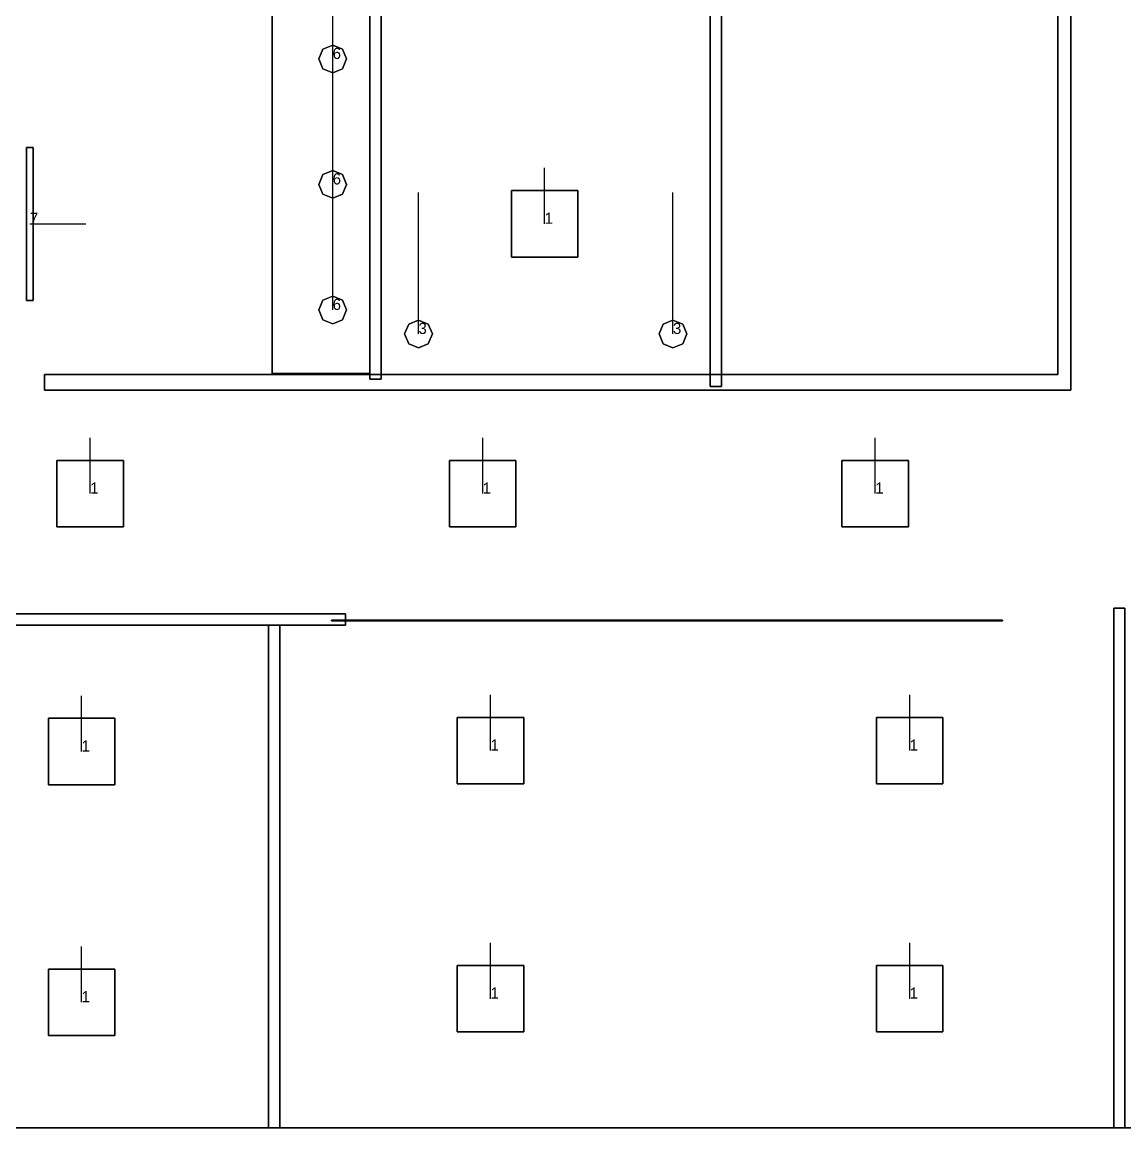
# Model space of a CAD drawing. Extents: x 0 to 48.1, y 0 to 23.7.
# Drawn here: x 14.19 to 24.05, y 0 to 9.89 of the extents above; entities that cross this region are included whole.
import ezdxf

# ---------------------------------------------------------------- set-up
doc = ezdxf.new("R2010")
doc.units = 0
doc.header["$MEASUREMENT"] = 0
for name, color, linetype in [('DLXFURN', 5, 'Continuous'), ('DLXLUM', 1, 'Continuous'), ('DLXLUMEX', 1, 'Continuous'), ('DLXSCENE', 7, 'Continuous')]:
    doc.layers.add(name, color=color, linetype=linetype)

# ---------------------------------------------------------------- blocks, each defined once
blk = doc.blocks.new('*U206')
at = {"color": 1}
blk.add_line((0, 0), (0, 0.5), dxfattribs=at)
for p, q in [((0.2975, 0.2975), (-0.2975, 0.2975)), ((-0.2975, 0.2975), (-0.2975, -0.2975)), ((-0.2975, 0.2975), (-0.2975, -0.2975)), ((-0.2975, -0.2975), (-0.2975, 0.2975)), ((-0.2975, 0.2975), (-0.2975, 0.2975)), ((0.2975, 0.2975), (-0.2975, 0.2975)), ((-0.2975, 0.2975), (-0.2975, 0.2975)), ((-0.2975, 0.2975), (0.2975, 0.2975)), ((-0.2975, -0.2975), (-0.2975, 0.2975)), ((-0.2975, 0.2975), (0.2975, 0.2975)), ((0.2975, -0.2975), (0.2975, 0.2975)), ((0.2975, 0.2975), (0.2975, 0.2975)), ((0.2975, -0.2975), (0.2975, 0.2975)), ((0.2975, 0.2975), (0.2975, 0.2975)), ((0.2975, 0.2975), (0.2975, -0.2975)), ((0.2975, 0.2975), (0.2975, -0.2975)), ((-0.2975, -0.2975), (0.2975, -0.2975)), ((-0.2975, -0.2975), (0.2975, -0.2975)), ((0.2975, -0.2975), (-0.2975, -0.2975)), ((-0.2975, -0.2975), (-0.2975, -0.2975)), ((-0.2975, -0.2975), (-0.2975, -0.2975)), ((0.2975, -0.2975), (-0.2975, -0.2975)), ((0.2975, -0.2975), (0.2975, -0.2975)), ((0.2975, -0.2975), (0.2975, -0.2975))]:
    blk.add_line(p, q)
at = {"layer": 'DLXLUMEX', "color": 7}
blk.add_text('1', height=0.1, dxfattribs=at).set_placement((0, 0))
blk = doc.blocks.new('*U207')
at = {"color": 1}
blk.add_line((0, 0), (0, 0.5), dxfattribs=at)
for p, q in [((0.2975, 0.2975), (-0.2975, 0.2975)), ((-0.2975, 0.2975), (-0.2975, -0.2975)), ((-0.2975, 0.2975), (-0.2975, -0.2975)), ((-0.2975, -0.2975), (-0.2975, 0.2975)), ((-0.2975, 0.2975), (-0.2975, 0.2975)), ((0.2975, 0.2975), (-0.2975, 0.2975)), ((-0.2975, 0.2975), (-0.2975, 0.2975)), ((-0.2975, 0.2975), (0.2975, 0.2975)), ((-0.2975, -0.2975), (-0.2975, 0.2975)), ((-0.2975, 0.2975), (0.2975, 0.2975)), ((0.2975, -0.2975), (0.2975, 0.2975)), ((0.2975, 0.2975), (0.2975, 0.2975)), ((0.2975, -0.2975), (0.2975, 0.2975)), ((0.2975, 0.2975), (0.2975, 0.2975)), ((0.2975, 0.2975), (0.2975, -0.2975)), ((0.2975, 0.2975), (0.2975, -0.2975)), ((-0.2975, -0.2975), (0.2975, -0.2975)), ((-0.2975, -0.2975), (0.2975, -0.2975)), ((0.2975, -0.2975), (-0.2975, -0.2975)), ((-0.2975, -0.2975), (-0.2975, -0.2975)), ((-0.2975, -0.2975), (-0.2975, -0.2975)), ((0.2975, -0.2975), (-0.2975, -0.2975)), ((0.2975, -0.2975), (0.2975, -0.2975)), ((0.2975, -0.2975), (0.2975, -0.2975))]:
    blk.add_line(p, q)
at = {"layer": 'DLXLUMEX', "color": 7}
blk.add_text('1', height=0.1, dxfattribs=at).set_placement((0, 0))
blk = doc.blocks.new('*U208')
at = {"color": 1}
blk.add_line((0, 0), (0, 0.5), dxfattribs=at)
for p, q in [((0.2975, 0.2975), (-0.2975, 0.2975)), ((-0.2975, 0.2975), (-0.2975, -0.2975)), ((-0.2975, 0.2975), (-0.2975, -0.2975)), ((-0.2975, -0.2975), (-0.2975, 0.2975)), ((-0.2975, 0.2975), (-0.2975, 0.2975)), ((0.2975, 0.2975), (-0.2975, 0.2975)), ((-0.2975, 0.2975), (-0.2975, 0.2975)), ((-0.2975, 0.2975), (0.2975, 0.2975)), ((-0.2975, -0.2975), (-0.2975, 0.2975)), ((-0.2975, 0.2975), (0.2975, 0.2975)), ((0.2975, -0.2975), (0.2975, 0.2975)), ((0.2975, 0.2975), (0.2975, 0.2975)), ((0.2975, -0.2975), (0.2975, 0.2975)), ((0.2975, 0.2975), (0.2975, 0.2975)), ((0.2975, 0.2975), (0.2975, -0.2975)), ((0.2975, 0.2975), (0.2975, -0.2975)), ((-0.2975, -0.2975), (0.2975, -0.2975)), ((-0.2975, -0.2975), (0.2975, -0.2975)), ((0.2975, -0.2975), (-0.2975, -0.2975)), ((-0.2975, -0.2975), (-0.2975, -0.2975)), ((-0.2975, -0.2975), (-0.2975, -0.2975)), ((0.2975, -0.2975), (-0.2975, -0.2975)), ((0.2975, -0.2975), (0.2975, -0.2975)), ((0.2975, -0.2975), (0.2975, -0.2975))]:
    blk.add_line(p, q)
at = {"layer": 'DLXLUMEX', "color": 7}
blk.add_text('1', height=0.1, dxfattribs=at).set_placement((0, 0))
blk = doc.blocks.new('*U209')
at = {"color": 1}
blk.add_line((0, 0), (0, 0.5), dxfattribs=at)
for p, q in [((0.2975, 0.2975), (-0.2975, 0.2975)), ((-0.2975, 0.2975), (-0.2975, -0.2975)), ((-0.2975, 0.2975), (-0.2975, -0.2975)), ((-0.2975, -0.2975), (-0.2975, 0.2975)), ((-0.2975, 0.2975), (-0.2975, 0.2975)), ((0.2975, 0.2975), (-0.2975, 0.2975)), ((-0.2975, 0.2975), (-0.2975, 0.2975)), ((-0.2975, 0.2975), (0.2975, 0.2975)), ((-0.2975, -0.2975), (-0.2975, 0.2975)), ((-0.2975, 0.2975), (0.2975, 0.2975)), ((0.2975, -0.2975), (0.2975, 0.2975)), ((0.2975, 0.2975), (0.2975, 0.2975)), ((0.2975, -0.2975), (0.2975, 0.2975)), ((0.2975, 0.2975), (0.2975, 0.2975)), ((0.2975, 0.2975), (0.2975, -0.2975)), ((0.2975, 0.2975), (0.2975, -0.2975)), ((-0.2975, -0.2975), (0.2975, -0.2975)), ((-0.2975, -0.2975), (0.2975, -0.2975)), ((0.2975, -0.2975), (-0.2975, -0.2975)), ((-0.2975, -0.2975), (-0.2975, -0.2975)), ((-0.2975, -0.2975), (-0.2975, -0.2975)), ((0.2975, -0.2975), (-0.2975, -0.2975)), ((0.2975, -0.2975), (0.2975, -0.2975)), ((0.2975, -0.2975), (0.2975, -0.2975))]:
    blk.add_line(p, q)
at = {"layer": 'DLXLUMEX', "color": 7}
blk.add_text('1', height=0.1, dxfattribs=at).set_placement((0, 0))
blk = doc.blocks.new('*U213')
at = {"color": 1}
blk.add_line((0, 0), (0, 0.5), dxfattribs=at)
for p, q in [((0.2975, 0.2975), (-0.2975, 0.2975)), ((-0.2975, 0.2975), (-0.2975, -0.2975)), ((-0.2975, 0.2975), (-0.2975, -0.2975)), ((-0.2975, -0.2975), (-0.2975, 0.2975)), ((-0.2975, 0.2975), (-0.2975, 0.2975)), ((0.2975, 0.2975), (-0.2975, 0.2975)), ((-0.2975, 0.2975), (-0.2975, 0.2975)), ((-0.2975, 0.2975), (0.2975, 0.2975)), ((-0.2975, -0.2975), (-0.2975, 0.2975)), ((-0.2975, 0.2975), (0.2975, 0.2975)), ((0.2975, -0.2975), (0.2975, 0.2975)), ((0.2975, 0.2975), (0.2975, 0.2975)), ((0.2975, -0.2975), (0.2975, 0.2975)), ((0.2975, 0.2975), (0.2975, 0.2975)), ((0.2975, 0.2975), (0.2975, -0.2975)), ((0.2975, 0.2975), (0.2975, -0.2975)), ((-0.2975, -0.2975), (0.2975, -0.2975)), ((-0.2975, -0.2975), (0.2975, -0.2975)), ((0.2975, -0.2975), (-0.2975, -0.2975)), ((-0.2975, -0.2975), (-0.2975, -0.2975)), ((-0.2975, -0.2975), (-0.2975, -0.2975)), ((0.2975, -0.2975), (-0.2975, -0.2975)), ((0.2975, -0.2975), (0.2975, -0.2975)), ((0.2975, -0.2975), (0.2975, -0.2975))]:
    blk.add_line(p, q)
at = {"layer": 'DLXLUMEX', "color": 7}
blk.add_text('1', height=0.1, dxfattribs=at).set_placement((0, 0))
blk = doc.blocks.new('*U214')
at = {"color": 1}
blk.add_line((0, 0), (0, 0.5), dxfattribs=at)
for p, q in [((0.2975, 0.2975), (-0.2975, 0.2975)), ((-0.2975, 0.2975), (-0.2975, -0.2975)), ((-0.2975, 0.2975), (-0.2975, -0.2975)), ((-0.2975, -0.2975), (-0.2975, 0.2975)), ((-0.2975, 0.2975), (-0.2975, 0.2975)), ((0.2975, 0.2975), (-0.2975, 0.2975)), ((-0.2975, 0.2975), (-0.2975, 0.2975)), ((-0.2975, 0.2975), (0.2975, 0.2975)), ((-0.2975, -0.2975), (-0.2975, 0.2975)), ((-0.2975, 0.2975), (0.2975, 0.2975)), ((0.2975, -0.2975), (0.2975, 0.2975)), ((0.2975, 0.2975), (0.2975, 0.2975)), ((0.2975, -0.2975), (0.2975, 0.2975)), ((0.2975, 0.2975), (0.2975, 0.2975)), ((0.2975, 0.2975), (0.2975, -0.2975)), ((0.2975, 0.2975), (0.2975, -0.2975)), ((-0.2975, -0.2975), (0.2975, -0.2975)), ((-0.2975, -0.2975), (0.2975, -0.2975)), ((0.2975, -0.2975), (-0.2975, -0.2975)), ((-0.2975, -0.2975), (-0.2975, -0.2975)), ((-0.2975, -0.2975), (-0.2975, -0.2975)), ((0.2975, -0.2975), (-0.2975, -0.2975)), ((0.2975, -0.2975), (0.2975, -0.2975)), ((0.2975, -0.2975), (0.2975, -0.2975))]:
    blk.add_line(p, q)
at = {"layer": 'DLXLUMEX', "color": 7}
blk.add_text('1', height=0.1, dxfattribs=at).set_placement((0, 0))
blk = doc.blocks.new('*U30')
at = {"color": 1}
blk.add_line((0, 0), (0, 0.5), dxfattribs=at)
for p, q in [((0.2975, 0.2975), (-0.2975, 0.2975)), ((-0.2975, 0.2975), (-0.2975, -0.2975)), ((-0.2975, 0.2975), (-0.2975, -0.2975)), ((-0.2975, -0.2975), (-0.2975, 0.2975)), ((-0.2975, 0.2975), (-0.2975, 0.2975)), ((0.2975, 0.2975), (-0.2975, 0.2975)), ((-0.2975, 0.2975), (-0.2975, 0.2975)), ((-0.2975, 0.2975), (0.2975, 0.2975)), ((-0.2975, -0.2975), (-0.2975, 0.2975)), ((-0.2975, 0.2975), (0.2975, 0.2975)), ((0.2975, -0.2975), (0.2975, 0.2975)), ((0.2975, 0.2975), (0.2975, 0.2975)), ((0.2975, -0.2975), (0.2975, 0.2975)), ((0.2975, 0.2975), (0.2975, 0.2975)), ((0.2975, 0.2975), (0.2975, -0.2975)), ((0.2975, 0.2975), (0.2975, -0.2975)), ((-0.2975, -0.2975), (0.2975, -0.2975)), ((-0.2975, -0.2975), (0.2975, -0.2975)), ((0.2975, -0.2975), (-0.2975, -0.2975)), ((-0.2975, -0.2975), (-0.2975, -0.2975)), ((-0.2975, -0.2975), (-0.2975, -0.2975)), ((0.2975, -0.2975), (-0.2975, -0.2975)), ((0.2975, -0.2975), (0.2975, -0.2975)), ((0.2975, -0.2975), (0.2975, -0.2975))]:
    blk.add_line(p, q)
at = {"layer": 'DLXLUMEX', "color": 7}
blk.add_text('1', height=0.1, dxfattribs=at).set_placement((0, 0))
blk = doc.blocks.new('*U32')
at = {"color": 1}
blk.add_line((0, 0), (0, 1.265), dxfattribs=at)
for p, q in [((-0.0877, 0.0877), (0, 0.124)), ((0, 0.124), (-0.0877, 0.0877)), ((0, 0.124), (-0.0877, 0.0877)), ((-0.0877, 0.0877), (0, 0.124)), ((0, 0.124), (0.0877, 0.0877)), ((0.0877, 0.0877), (0, 0.124)), ((0.0877, 0.0877), (0, 0.124)), ((0, 0.124), (0, 0.124)), ((0, 0.124), (0.0877, 0.0877)), ((0, 0.124), (0, 0.124)), ((-0.124, 0), (-0.0877, 0.0877)), ((-0.0877, 0.0877), (-0.124, 0)), ((-0.0877, 0.0877), (-0.124, 0)), ((-0.124, 0), (-0.0877, 0.0877)), ((-0.0877, -0.0877), (-0.124, 0)), ((-0.124, 0), (-0.0877, -0.0877)), ((-0.124, 0), (-0.124, 0)), ((-0.124, 0), (-0.0877, -0.0877)), ((-0.0877, -0.0877), (-0.124, 0)), ((-0.124, 0), (-0.124, 0)), ((-0.0877, 0.0877), (-0.0877, 0.0877)), ((-0.0877, 0.0877), (-0.0877, 0.0877)), ((0.0877, 0.0877), (0.124, 0)), ((0.124, 0), (0.0877, 0.0877)), ((0.0877, 0.0877), (0.0877, 0.0877)), ((0.124, 0), (0.0877, 0.0877)), ((0.0877, 0.0877), (0.0877, 0.0877)), ((0.0877, 0.0877), (0.124, 0)), ((0.124, 0), (0.0877, -0.0877)), ((0.0877, -0.0877), (0.124, 0)), ((0.0877, -0.0877), (0.124, 0)), ((0.124, 0), (0.0877, -0.0877)), ((0.124, 0), (0.124, 0)), ((0.124, 0), (0.124, 0)), ((0, -0.124), (-0.0877, -0.0877)), ((-0.0877, -0.0877), (0, -0.124)), ((-0.0877, -0.0877), (-0.0877, -0.0877)), ((-0.0877, -0.0877), (0, -0.124)), ((0, -0.124), (-0.0877, -0.0877)), ((-0.0877, -0.0877), (-0.0877, -0.0877)), ((0.0877, -0.0877), (0, -0.124)), ((0, -0.124), (0.0877, -0.0877)), ((0, -0.124), (0.0877, -0.0877)), ((0.0877, -0.0877), (0, -0.124)), ((0.0877, -0.0877), (0.0877, -0.0877)), ((0.0877, -0.0877), (0.0877, -0.0877)), ((0, -0.124), (0, -0.124)), ((0, -0.124), (0, -0.124))]:
    blk.add_line(p, q)
at = {"layer": 'DLXLUMEX', "color": 7}
blk.add_text('3', height=0.1, dxfattribs=at).set_placement((0, 0))
blk = doc.blocks.new('*U35')
at = {"color": 1}
blk.add_line((0, 0), (0, 1.265), dxfattribs=at)
for p, q in [((-0.0877, 0.0877), (0, 0.124)), ((0, 0.124), (-0.0877, 0.0877)), ((0, 0.124), (-0.0877, 0.0877)), ((-0.0877, 0.0877), (0, 0.124)), ((0, 0.124), (0.0877, 0.0877)), ((0.0877, 0.0877), (0, 0.124)), ((0.0877, 0.0877), (0, 0.124)), ((0, 0.124), (0, 0.124)), ((0, 0.124), (0.0877, 0.0877)), ((0, 0.124), (0, 0.124)), ((-0.124, 0), (-0.0877, 0.0877)), ((-0.0877, 0.0877), (-0.124, 0)), ((-0.0877, 0.0877), (-0.124, 0)), ((-0.124, 0), (-0.0877, 0.0877)), ((-0.0877, -0.0877), (-0.124, 0)), ((-0.124, 0), (-0.0877, -0.0877)), ((-0.124, 0), (-0.124, 0)), ((-0.124, 0), (-0.0877, -0.0877)), ((-0.0877, -0.0877), (-0.124, 0)), ((-0.124, 0), (-0.124, 0)), ((-0.0877, 0.0877), (-0.0877, 0.0877)), ((-0.0877, 0.0877), (-0.0877, 0.0877)), ((0.0877, 0.0877), (0.124, 0)), ((0.124, 0), (0.0877, 0.0877)), ((0.0877, 0.0877), (0.0877, 0.0877)), ((0.124, 0), (0.0877, 0.0877)), ((0.0877, 0.0877), (0.0877, 0.0877)), ((0.0877, 0.0877), (0.124, 0)), ((0.124, 0), (0.0877, -0.0877)), ((0.0877, -0.0877), (0.124, 0)), ((0.0877, -0.0877), (0.124, 0)), ((0.124, 0), (0.0877, -0.0877)), ((0.124, 0), (0.124, 0)), ((0.124, 0), (0.124, 0)), ((0, -0.124), (-0.0877, -0.0877)), ((-0.0877, -0.0877), (0, -0.124)), ((-0.0877, -0.0877), (-0.0877, -0.0877)), ((-0.0877, -0.0877), (0, -0.124)), ((0, -0.124), (-0.0877, -0.0877)), ((-0.0877, -0.0877), (-0.0877, -0.0877)), ((0.0877, -0.0877), (0, -0.124)), ((0, -0.124), (0.0877, -0.0877)), ((0, -0.124), (0.0877, -0.0877)), ((0.0877, -0.0877), (0, -0.124)), ((0.0877, -0.0877), (0.0877, -0.0877)), ((0.0877, -0.0877), (0.0877, -0.0877)), ((0, -0.124), (0, -0.124)), ((0, -0.124), (0, -0.124))]:
    blk.add_line(p, q)
at = {"layer": 'DLXLUMEX', "color": 7}
blk.add_text('3', height=0.1, dxfattribs=at).set_placement((0, 0))
blk = doc.blocks.new('*U39')
for p, q in [((0.03, 0.6855), (-0.03, 0.6855)), ((-0.03, 0.6855), (-0.03, -0.6855)), ((-0.03, 0.6855), (-0.03, -0.6855)), ((-0.03, -0.6855), (-0.03, 0.6855)), ((-0.03, 0.6855), (-0.03, 0.6855)), ((0.03, 0.6855), (-0.03, 0.6855)), ((-0.03, 0.6855), (-0.03, 0.6855)), ((-0.03, 0.6855), (0.03, 0.6855)), ((-0.03, -0.6855), (-0.03, 0.6855)), ((-0.03, 0.6855), (0.03, 0.6855)), ((0.03, -0.6855), (0.03, 0.6855)), ((0.03, 0.6855), (0.03, 0.6855)), ((0.03, -0.6855), (0.03, 0.6855)), ((0.03, 0.6855), (0.03, 0.6855)), ((0.03, 0.6855), (0.03, -0.6855)), ((0.03, 0.6855), (0.03, -0.6855)), ((-0.03, -0.6855), (0.03, -0.6855)), ((-0.03, -0.6855), (-0.03, -0.6855)), ((-0.03, -0.6855), (0.03, -0.6855)), ((0.03, -0.6855), (-0.03, -0.6855)), ((-0.03, -0.6855), (-0.03, -0.6855)), ((0.03, -0.6855), (-0.03, -0.6855)), ((0.03, -0.6855), (0.03, -0.6855)), ((0.03, -0.6855), (0.03, -0.6855))]:
    blk.add_line(p, q)
at = {"color": 1}
blk.add_line((0, 0), (0.5, 0), dxfattribs=at)
at = {"layer": 'DLXLUMEX', "color": 7}
blk.add_text('7', height=0.1, dxfattribs=at).set_placement((0, 0))
blk = doc.blocks.new('*U42')
at = {"color": 1}
blk.add_line((0, 0), (0, 1.265), dxfattribs=at)
for p, q in [((-0.0877, 0.0877), (0, 0.124)), ((0, 0.124), (-0.0877, 0.0877)), ((0, 0.124), (-0.0877, 0.0877)), ((-0.0877, 0.0877), (0, 0.124)), ((0, 0.124), (0.0877, 0.0877)), ((0.0877, 0.0877), (0, 0.124)), ((0.0877, 0.0877), (0, 0.124)), ((0, 0.124), (0, 0.124)), ((0, 0.124), (0.0877, 0.0877)), ((0, 0.124), (0, 0.124)), ((-0.124, 0), (-0.0877, 0.0877)), ((-0.0877, 0.0877), (-0.124, 0)), ((-0.0877, 0.0877), (-0.124, 0)), ((-0.124, 0), (-0.0877, 0.0877)), ((-0.0877, -0.0877), (-0.124, 0)), ((-0.124, 0), (-0.0877, -0.0877)), ((-0.124, 0), (-0.124, 0)), ((-0.124, 0), (-0.0877, -0.0877)), ((-0.0877, -0.0877), (-0.124, 0)), ((-0.124, 0), (-0.124, 0)), ((-0.0877, 0.0877), (-0.0877, 0.0877)), ((-0.0877, 0.0877), (-0.0877, 0.0877)), ((0.0877, 0.0877), (0.124, 0)), ((0.124, 0), (0.0877, 0.0877)), ((0.0877, 0.0877), (0.0877, 0.0877)), ((0.124, 0), (0.0877, 0.0877)), ((0.0877, 0.0877), (0.0877, 0.0877)), ((0.0877, 0.0877), (0.124, 0)), ((0.124, 0), (0.0877, -0.0877)), ((0.0877, -0.0877), (0.124, 0)), ((0.0877, -0.0877), (0.124, 0)), ((0.124, 0), (0.0877, -0.0877)), ((0.124, 0), (0.124, 0)), ((0.124, 0), (0.124, 0)), ((0, -0.124), (-0.0877, -0.0877)), ((-0.0877, -0.0877), (0, -0.124)), ((-0.0877, -0.0877), (-0.0877, -0.0877)), ((-0.0877, -0.0877), (0, -0.124)), ((0, -0.124), (-0.0877, -0.0877)), ((-0.0877, -0.0877), (-0.0877, -0.0877)), ((0.0877, -0.0877), (0, -0.124)), ((0, -0.124), (0.0877, -0.0877)), ((0, -0.124), (0.0877, -0.0877)), ((0.0877, -0.0877), (0, -0.124)), ((0.0877, -0.0877), (0.0877, -0.0877)), ((0.0877, -0.0877), (0.0877, -0.0877)), ((0, -0.124), (0, -0.124)), ((0, -0.124), (0, -0.124))]:
    blk.add_line(p, q)
at = {"layer": 'DLXLUMEX', "color": 7}
blk.add_text('6', height=0.1, dxfattribs=at).set_placement((0, 0))
blk = doc.blocks.new('*U43')
at = {"color": 1}
blk.add_line((0, 0), (0, 1.265), dxfattribs=at)
for p, q in [((-0.0877, 0.0877), (0, 0.124)), ((0, 0.124), (-0.0877, 0.0877)), ((0, 0.124), (-0.0877, 0.0877)), ((-0.0877, 0.0877), (0, 0.124)), ((0, 0.124), (0.0877, 0.0877)), ((0.0877, 0.0877), (0, 0.124)), ((0.0877, 0.0877), (0, 0.124)), ((0, 0.124), (0, 0.124)), ((0, 0.124), (0.0877, 0.0877)), ((0, 0.124), (0, 0.124)), ((-0.124, 0), (-0.0877, 0.0877)), ((-0.0877, 0.0877), (-0.124, 0)), ((-0.0877, 0.0877), (-0.124, 0)), ((-0.124, 0), (-0.0877, 0.0877)), ((-0.0877, -0.0877), (-0.124, 0)), ((-0.124, 0), (-0.0877, -0.0877)), ((-0.124, 0), (-0.124, 0)), ((-0.124, 0), (-0.0877, -0.0877)), ((-0.0877, -0.0877), (-0.124, 0)), ((-0.124, 0), (-0.124, 0)), ((-0.0877, 0.0877), (-0.0877, 0.0877)), ((-0.0877, 0.0877), (-0.0877, 0.0877)), ((0.0877, 0.0877), (0.124, 0)), ((0.124, 0), (0.0877, 0.0877)), ((0.0877, 0.0877), (0.0877, 0.0877)), ((0.124, 0), (0.0877, 0.0877)), ((0.0877, 0.0877), (0.0877, 0.0877)), ((0.0877, 0.0877), (0.124, 0)), ((0.124, 0), (0.0877, -0.0877)), ((0.0877, -0.0877), (0.124, 0)), ((0.0877, -0.0877), (0.124, 0)), ((0.124, 0), (0.0877, -0.0877)), ((0.124, 0), (0.124, 0)), ((0.124, 0), (0.124, 0)), ((0, -0.124), (-0.0877, -0.0877)), ((-0.0877, -0.0877), (0, -0.124)), ((-0.0877, -0.0877), (-0.0877, -0.0877)), ((-0.0877, -0.0877), (0, -0.124)), ((0, -0.124), (-0.0877, -0.0877)), ((-0.0877, -0.0877), (-0.0877, -0.0877)), ((0.0877, -0.0877), (0, -0.124)), ((0, -0.124), (0.0877, -0.0877)), ((0, -0.124), (0.0877, -0.0877)), ((0.0877, -0.0877), (0, -0.124)), ((0.0877, -0.0877), (0.0877, -0.0877)), ((0.0877, -0.0877), (0.0877, -0.0877)), ((0, -0.124), (0, -0.124)), ((0, -0.124), (0, -0.124))]:
    blk.add_line(p, q)
at = {"layer": 'DLXLUMEX', "color": 7}
blk.add_text('6', height=0.1, dxfattribs=at).set_placement((0, 0))
blk = doc.blocks.new('*U44')
at = {"color": 1}
blk.add_line((0, 0), (0, 1.265), dxfattribs=at)
for p, q in [((-0.0877, 0.0877), (0, 0.124)), ((0, 0.124), (-0.0877, 0.0877)), ((0, 0.124), (-0.0877, 0.0877)), ((-0.0877, 0.0877), (0, 0.124)), ((0, 0.124), (0.0877, 0.0877)), ((0.0877, 0.0877), (0, 0.124)), ((0.0877, 0.0877), (0, 0.124)), ((0, 0.124), (0, 0.124)), ((0, 0.124), (0.0877, 0.0877)), ((0, 0.124), (0, 0.124)), ((-0.124, 0), (-0.0877, 0.0877)), ((-0.0877, 0.0877), (-0.124, 0)), ((-0.0877, 0.0877), (-0.124, 0)), ((-0.124, 0), (-0.0877, 0.0877)), ((-0.0877, -0.0877), (-0.124, 0)), ((-0.124, 0), (-0.0877, -0.0877)), ((-0.124, 0), (-0.124, 0)), ((-0.124, 0), (-0.0877, -0.0877)), ((-0.0877, -0.0877), (-0.124, 0)), ((-0.124, 0), (-0.124, 0)), ((-0.0877, 0.0877), (-0.0877, 0.0877)), ((-0.0877, 0.0877), (-0.0877, 0.0877)), ((0.0877, 0.0877), (0.124, 0)), ((0.124, 0), (0.0877, 0.0877)), ((0.0877, 0.0877), (0.0877, 0.0877)), ((0.124, 0), (0.0877, 0.0877)), ((0.0877, 0.0877), (0.0877, 0.0877)), ((0.0877, 0.0877), (0.124, 0)), ((0.124, 0), (0.0877, -0.0877)), ((0.0877, -0.0877), (0.124, 0)), ((0.0877, -0.0877), (0.124, 0)), ((0.124, 0), (0.0877, -0.0877)), ((0.124, 0), (0.124, 0)), ((0.124, 0), (0.124, 0)), ((0, -0.124), (-0.0877, -0.0877)), ((-0.0877, -0.0877), (0, -0.124)), ((-0.0877, -0.0877), (-0.0877, -0.0877)), ((-0.0877, -0.0877), (0, -0.124)), ((0, -0.124), (-0.0877, -0.0877)), ((-0.0877, -0.0877), (-0.0877, -0.0877)), ((0.0877, -0.0877), (0, -0.124)), ((0, -0.124), (0.0877, -0.0877)), ((0, -0.124), (0.0877, -0.0877)), ((0.0877, -0.0877), (0, -0.124)), ((0.0877, -0.0877), (0.0877, -0.0877)), ((0.0877, -0.0877), (0.0877, -0.0877)), ((0, -0.124), (0, -0.124)), ((0, -0.124), (0, -0.124))]:
    blk.add_line(p, q)
at = {"layer": 'DLXLUMEX', "color": 7}
blk.add_text('6', height=0.1, dxfattribs=at).set_placement((0, 0))
blk = doc.blocks.new('*U62')
at = {"color": 1}
blk.add_line((0, 0), (0, 0.5), dxfattribs=at)
for p, q in [((0.2975, 0.2975), (-0.2975, 0.2975)), ((-0.2975, 0.2975), (-0.2975, -0.2975)), ((-0.2975, 0.2975), (-0.2975, -0.2975)), ((-0.2975, -0.2975), (-0.2975, 0.2975)), ((-0.2975, 0.2975), (-0.2975, 0.2975)), ((0.2975, 0.2975), (-0.2975, 0.2975)), ((-0.2975, 0.2975), (-0.2975, 0.2975)), ((-0.2975, 0.2975), (0.2975, 0.2975)), ((-0.2975, -0.2975), (-0.2975, 0.2975)), ((-0.2975, 0.2975), (0.2975, 0.2975)), ((0.2975, -0.2975), (0.2975, 0.2975)), ((0.2975, 0.2975), (0.2975, 0.2975)), ((0.2975, -0.2975), (0.2975, 0.2975)), ((0.2975, 0.2975), (0.2975, 0.2975)), ((0.2975, 0.2975), (0.2975, -0.2975)), ((0.2975, 0.2975), (0.2975, -0.2975)), ((-0.2975, -0.2975), (0.2975, -0.2975)), ((-0.2975, -0.2975), (0.2975, -0.2975)), ((0.2975, -0.2975), (-0.2975, -0.2975)), ((-0.2975, -0.2975), (-0.2975, -0.2975)), ((-0.2975, -0.2975), (-0.2975, -0.2975)), ((0.2975, -0.2975), (-0.2975, -0.2975)), ((0.2975, -0.2975), (0.2975, -0.2975)), ((0.2975, -0.2975), (0.2975, -0.2975))]:
    blk.add_line(p, q)
at = {"layer": 'DLXLUMEX', "color": 7}
blk.add_text('1', height=0.1, dxfattribs=at).set_placement((0, 0))
blk = doc.blocks.new('*U63')
at = {"color": 1}
blk.add_line((0, 0), (0, 0.5), dxfattribs=at)
for p, q in [((0.2975, 0.2975), (-0.2975, 0.2975)), ((-0.2975, 0.2975), (-0.2975, -0.2975)), ((-0.2975, 0.2975), (-0.2975, -0.2975)), ((-0.2975, -0.2975), (-0.2975, 0.2975)), ((-0.2975, 0.2975), (-0.2975, 0.2975)), ((0.2975, 0.2975), (-0.2975, 0.2975)), ((-0.2975, 0.2975), (-0.2975, 0.2975)), ((-0.2975, 0.2975), (0.2975, 0.2975)), ((-0.2975, -0.2975), (-0.2975, 0.2975)), ((-0.2975, 0.2975), (0.2975, 0.2975)), ((0.2975, -0.2975), (0.2975, 0.2975)), ((0.2975, 0.2975), (0.2975, 0.2975)), ((0.2975, -0.2975), (0.2975, 0.2975)), ((0.2975, 0.2975), (0.2975, 0.2975)), ((0.2975, 0.2975), (0.2975, -0.2975)), ((0.2975, 0.2975), (0.2975, -0.2975)), ((-0.2975, -0.2975), (0.2975, -0.2975)), ((-0.2975, -0.2975), (0.2975, -0.2975)), ((0.2975, -0.2975), (-0.2975, -0.2975)), ((-0.2975, -0.2975), (-0.2975, -0.2975)), ((-0.2975, -0.2975), (-0.2975, -0.2975)), ((0.2975, -0.2975), (-0.2975, -0.2975)), ((0.2975, -0.2975), (0.2975, -0.2975)), ((0.2975, -0.2975), (0.2975, -0.2975))]:
    blk.add_line(p, q)
at = {"layer": 'DLXLUMEX', "color": 7}
blk.add_text('1', height=0.1, dxfattribs=at).set_placement((0, 0))
blk = doc.blocks.new('*U64')
at = {"color": 1}
blk.add_line((0, 0), (0, 0.5), dxfattribs=at)
for p, q in [((0.2975, 0.2975), (-0.2975, 0.2975)), ((-0.2975, 0.2975), (-0.2975, -0.2975)), ((-0.2975, 0.2975), (-0.2975, -0.2975)), ((-0.2975, -0.2975), (-0.2975, 0.2975)), ((-0.2975, 0.2975), (-0.2975, 0.2975)), ((0.2975, 0.2975), (-0.2975, 0.2975)), ((-0.2975, 0.2975), (-0.2975, 0.2975)), ((-0.2975, 0.2975), (0.2975, 0.2975)), ((-0.2975, -0.2975), (-0.2975, 0.2975)), ((-0.2975, 0.2975), (0.2975, 0.2975)), ((0.2975, -0.2975), (0.2975, 0.2975)), ((0.2975, 0.2975), (0.2975, 0.2975)), ((0.2975, -0.2975), (0.2975, 0.2975)), ((0.2975, 0.2975), (0.2975, 0.2975)), ((0.2975, 0.2975), (0.2975, -0.2975)), ((0.2975, 0.2975), (0.2975, -0.2975)), ((-0.2975, -0.2975), (0.2975, -0.2975)), ((-0.2975, -0.2975), (0.2975, -0.2975)), ((0.2975, -0.2975), (-0.2975, -0.2975)), ((-0.2975, -0.2975), (-0.2975, -0.2975)), ((-0.2975, -0.2975), (-0.2975, -0.2975)), ((0.2975, -0.2975), (-0.2975, -0.2975)), ((0.2975, -0.2975), (0.2975, -0.2975)), ((0.2975, -0.2975), (0.2975, -0.2975))]:
    blk.add_line(p, q)
at = {"layer": 'DLXLUMEX', "color": 7}
blk.add_text('1', height=0.1, dxfattribs=at).set_placement((0, 0))
blk = doc.blocks.new('*U74')
for p, q in [((0.2, 9.8021), (0.1, 9.8021)), ((0.1, 9.8021), (0.1, 0.118)), ((0.1, 9.8021), (0.2, 9.8021)), ((0.1, 0.118), (0.1, 9.8021)), ((0.2, 9.8021), (0.1, 9.8021)), ((0.1, 9.8021), (0.1, 9.8021)), ((0.1, 9.8021), (0.2, 9.8021)), ((0.1, 9.8021), (0.1, 0.118)), ((0.1, 0.118), (0.1, 9.8021)), ((0.1, 9.8021), (0.1, 9.8021)), ((0.2, 0.118), (0.2, 9.8021)), ((0.2, 9.8021), (0.2, 0.118)), ((0.2, 9.8021), (0.2, 9.8021)), ((0.2, 9.8021), (0.2, 0.118)), ((0.2, 0.118), (0.2, 9.8021)), ((0.2, 9.8021), (0.2, 9.8021)), ((0.1, 0.118), (0.2, 0.118)), ((0.2, 0.118), (0.1, 0.118)), ((0.1, 0.118), (0.2, 0.118)), ((0.2, 0.118), (0.1, 0.118)), ((0.1, 0.118), (0.1, 0.118)), ((0.1, 0.118), (0.1, 0.118)), ((0.2, 0.118), (0.2, 0.118)), ((0.2, 0.118), (0.2, 0.118))]:
    blk.add_line(p, q)
blk = doc.blocks.new('*U92')
for p, q in [((0.1737, 5.15), (-0.7003, 5.15)), ((-0.7003, 5.15), (-0.7003, 0.65)), ((-0.7003, 0.65), (-0.7003, 5.15)), ((-0.7003, 5.15), (0.1737, 5.15)), ((-0.7003, 5.15), (-0.7003, 5.15)), ((-0.7003, 5.15), (0.1737, 5.15)), ((0.1737, 5.15), (-0.7003, 5.15)), ((-0.7003, 5.15), (-0.7003, 0.65)), ((-0.7003, 0.65), (-0.7003, 5.15)), ((-0.7003, 5.15), (-0.7003, 5.15)), ((0.1737, 0.65), (0.1737, 5.15)), ((0.1737, 5.15), (0.1737, 0.65)), ((0.1737, 0.65), (0.1737, 5.15)), ((0.1737, 5.15), (0.1737, 5.15)), ((0.1737, 5.15), (0.1737, 0.65)), ((0.1737, 5.15), (0.1737, 5.15)), ((-0.7003, 0.65), (0.1737, 0.65)), ((0.1737, 0.65), (-0.7003, 0.65)), ((-0.7003, 0.65), (0.1737, 0.65)), ((0.1737, 0.65), (-0.7003, 0.65)), ((-0.7003, 0.65), (-0.7003, 0.65)), ((-0.7003, 0.65), (-0.7003, 0.65)), ((0.1737, 0.65), (0.1737, 0.65)), ((0.1737, 0.65), (0.1737, 0.65))]:
    blk.add_line(p, q)
blk = doc.blocks.new('*U94')
for p, q in [((7.7015, -0.1), (0.0913, -0.1)), ((0.0913, -0.1), (0.0913, -0.2)), ((0.0913, -0.1), (7.7015, -0.1)), ((0.0913, -0.2), (0.0913, -0.1)), ((0.0913, -0.1), (0.0913, -0.2)), ((0.0913, -0.2), (0.0913, -0.1)), ((0.0913, -0.1), (0.0913, -0.1)), ((0.0913, -0.1), (0.0913, -0.1)), ((0.0913, -0.1), (7.7015, -0.1)), ((7.7015, -0.1), (0.0913, -0.1)), ((7.7015, -0.2), (7.7015, -0.1)), ((7.7015, -0.1), (7.7015, -0.2)), ((7.7015, -0.2), (7.7015, -0.1)), ((7.7015, -0.1), (7.7015, -0.1)), ((7.7015, -0.1), (7.7015, -0.2)), ((7.7015, -0.1), (7.7015, -0.1)), ((0.0913, -0.2), (7.7015, -0.2)), ((7.7015, -0.2), (0.0913, -0.2)), ((0.0913, -0.2), (0.0913, -0.2)), ((0.0913, -0.2), (7.7015, -0.2)), ((7.7015, -0.2), (0.0913, -0.2)), ((0.0913, -0.2), (0.0913, -0.2)), ((7.7015, -0.2), (7.7015, -0.2)), ((7.7015, -0.2), (7.7015, -0.2))]:
    blk.add_line(p, q)
blk = doc.blocks.new('*U96')
for p, q in [((0.2, 4.65), (0.1, 4.65)), ((0.1, 4.65), (0.1, 0)), ((0.1, 0), (0.1, 4.65)), ((0.1, 4.65), (0.2, 4.65)), ((0.2, 4.65), (0.1, 4.65)), ((0.1, 4.65), (0.1, 4.65)), ((0.1, 4.65), (0.2, 4.65)), ((0.1, 4.65), (0.1, 0)), ((0.1, 0), (0.1, 4.65)), ((0.1, 4.65), (0.1, 4.65)), ((0.2, 0), (0.2, 4.65)), ((0.2, 4.65), (0.2, 0)), ((0.2, 0), (0.2, 4.65)), ((0.2, 4.65), (0.2, 4.65)), ((0.2, 4.65), (0.2, 0)), ((0.2, 4.65), (0.2, 4.65)), ((0.1, 0), (0.2, 0)), ((0.2, 0), (0.1, 0)), ((0.1, 0), (0.2, 0)), ((0.2, 0), (0.1, 0)), ((0.1, 0), (0.1, 0)), ((0.1, 0), (0.1, 0)), ((0.2, 0), (0.2, 0)), ((0.2, 0), (0.2, 0))]:
    blk.add_line(p, q)
blk = doc.blocks.new('*U97')
for p, q in [((0.171, 6.0575), (-2.9553, 6.0575)), ((-2.9553, 6.0575), (-2.9553, 5.9421)), ((-2.9553, 5.9421), (-2.9553, 6.0575)), ((-2.9553, 6.0575), (0.171, 6.0575)), ((0.171, 6.0575), (-2.9553, 6.0575)), ((-2.9553, 6.0575), (-2.9553, 6.0575)), ((-2.9553, 6.0575), (0.171, 6.0575)), ((-2.9553, 6.0575), (-2.9553, 5.9421)), ((-2.9553, 5.9421), (-2.9553, 6.0575)), ((-2.9553, 6.0575), (-2.9553, 6.0575)), ((0.171, -2.4), (0.171, 6.0575)), ((0.171, 6.0575), (0.171, -2.4)), ((0.171, -2.4), (0.171, 6.0575)), ((0.171, 6.0575), (0.171, 6.0575)), ((0.171, 6.0575), (0.171, -2.4)), ((0.171, 6.0575), (0.171, 6.0575)), ((-2.9553, 5.9421), (0.0526, 5.9421)), ((0.0526, 5.9421), (-2.9553, 5.9421)), ((-2.9553, 5.9421), (-2.9553, 5.9421)), ((0.0526, 5.9421), (-2.9553, 5.9421)), ((-2.9553, 5.9421), (-2.9553, 5.9421)), ((-2.9553, 5.9421), (0.0526, 5.9421)), ((0.0526, 5.9421), (0.0526, -2.2572)), ((0.0526, -2.2572), (0.0526, 5.9421)), ((0.0526, 5.9421), (0.0526, 5.9421)), ((0.0526, -2.2572), (0.0526, 5.9421)), ((0.0526, 5.9421), (0.0526, 5.9421)), ((0.0526, 5.9421), (0.0526, -2.2572)), ((-9.0103, -2.2572), (-9.0103, -2.4)), ((0.0526, -2.2572), (-9.0103, -2.2572)), ((-9.0103, -2.2572), (0.0526, -2.2572)), ((-9.0103, -2.4), (-9.0103, -2.2572)), ((0.0526, -2.2572), (-9.0103, -2.2572)), ((-9.0103, -2.2572), (-9.0103, -2.2572)), ((-9.0103, -2.2572), (0.0526, -2.2572)), ((-9.0103, -2.2572), (-9.0103, -2.4)), ((-9.0103, -2.4), (-9.0103, -2.2572)), ((-9.0103, -2.2572), (-9.0103, -2.2572)), ((0.0526, -2.2572), (0.0526, -2.2572)), ((0.0526, -2.2572), (0.0526, -2.2572)), ((-9.0103, -2.4), (0.171, -2.4)), ((0.171, -2.4), (-9.0103, -2.4)), ((-9.0103, -2.4), (0.171, -2.4)), ((0.171, -2.4), (-9.0103, -2.4)), ((-9.0103, -2.4), (-9.0103, -2.4)), ((-9.0103, -2.4), (-9.0103, -2.4)), ((0.171, -2.4), (0.171, -2.4)), ((0.171, -2.4), (0.171, -2.4))]:
    blk.add_line(p, q)
blk = doc.blocks.new('*U98')
for p, q in [((-3, 0.0025), (-3, -0.0025)), ((3, 0.0025), (-3, 0.0025)), ((3, 0.0025), (-3, 0.0025)), ((-3, 0.0025), (-3, 0.0025)), ((-3, 0.0025), (3, 0.0025)), ((-3, 0.0025), (-3, -0.0025)), ((-3, -0.0025), (-3, 0.0025)), ((-3, 0.0025), (-3, 0.0025)), ((-3, 0.0025), (3, 0.0025)), ((-3, -0.0025), (-3, 0.0025)), ((3, -0.0025), (3, 0.0025)), ((3, 0.0025), (3, 0.0025)), ((3, -0.0025), (3, 0.0025)), ((3, 0.0025), (3, 0.0025)), ((3, 0.0025), (3, -0.0025)), ((3, 0.0025), (3, -0.0025)), ((-3, -0.0025), (3, -0.0025)), ((-3, -0.0025), (3, -0.0025)), ((3, -0.0025), (-3, -0.0025)), ((-3, -0.0025), (-3, -0.0025)), ((-3, -0.0025), (-3, -0.0025)), ((3, -0.0025), (-3, -0.0025)), ((3, -0.0025), (3, -0.0025)), ((3, -0.0025), (3, -0.0025))]:
    blk.add_line(p, q)
blk = doc.blocks.new('*U99')
for p, q in [((-0.1, -0.25), (-0.2, -0.25)), ((-0.2, -0.25), (-0.2, -5.7)), ((-0.2, -5.7), (-0.2, -0.25)), ((-0.2, -0.25), (-0.1, -0.25)), ((-0.1, -0.25), (-0.2, -0.25)), ((-0.2, -0.25), (-0.2, -0.25)), ((-0.2, -0.25), (-0.1, -0.25)), ((-0.2, -5.7), (-0.2, -0.25)), ((-0.2, -0.25), (-0.2, -0.25)), ((-0.2, -0.25), (-0.2, -5.7)), ((-0.1, -5.7), (-0.1, -0.25)), ((-0.1, -0.25), (-0.1, -5.7)), ((-0.1, -0.25), (-0.1, -0.25)), ((-0.1, -5.7), (-0.1, -0.25)), ((-0.1, -0.25), (-0.1, -0.25)), ((-0.1, -0.25), (-0.1, -5.7)), ((-0.2, -5.7), (-0.1, -5.7)), ((-0.1, -5.7), (-0.2, -5.7)), ((-0.2, -5.7), (-0.2, -5.7)), ((-0.2, -5.7), (-0.1, -5.7)), ((-0.1, -5.7), (-0.2, -5.7)), ((-0.2, -5.7), (-0.2, -5.7)), ((-0.1, -5.7), (-0.1, -5.7)), ((-0.1, -5.7), (-0.1, -5.7))]:
    blk.add_line(p, q)
blk = doc.blocks.new('*U120')
for p, q in [((-0.1, -0.25), (-0.2, -0.25)), ((-0.2, -0.25), (-0.2, -4.75)), ((-0.2, -4.75), (-0.2, -0.25)), ((-0.2, -0.25), (-0.1, -0.25)), ((-0.1, -0.25), (-0.2, -0.25)), ((-0.2, -0.25), (-0.2, -0.25)), ((-0.2, -0.25), (-0.1, -0.25)), ((-0.2, -0.25), (-0.2, -4.75)), ((-0.2, -4.75), (-0.2, -0.25)), ((-0.2, -0.25), (-0.2, -0.25)), ((-0.1, -4.75), (-0.1, -0.25)), ((-0.1, -0.25), (-0.1, -4.75)), ((-0.1, -0.25), (-0.1, -0.25)), ((-0.1, -4.75), (-0.1, -0.25)), ((-0.1, -0.25), (-0.1, -0.25)), ((-0.1, -0.25), (-0.1, -4.75)), ((-0.2, -4.75), (-0.1, -4.75)), ((-0.1, -4.75), (-0.2, -4.75)), ((-0.2, -4.75), (-0.2, -4.75)), ((-0.2, -4.75), (-0.1, -4.75)), ((-0.1, -4.75), (-0.2, -4.75)), ((-0.2, -4.75), (-0.2, -4.75)), ((-0.1, -4.75), (-0.1, -4.75)), ((-0.1, -4.75), (-0.1, -4.75))]:
    blk.add_line(p, q)
blk = doc.blocks.new('*U131')
for p, q in [((34.8, 0), (23.9533, 0)), ((23.9533, 0), (34.8, 0)), ((23.9533, 0), (12.0667, 0)), ((12.0667, 0), (23.9533, 0)), ((23.9533, 0), (23.9533, 0)), ((23.9533, 0), (23.9533, 0))]:
    blk.add_line(p, q)
blk = doc.blocks.new('*U132')
for p, q in [((34.8, 0), (23.9533, 0)), ((23.9533, 0), (12.0667, 0))]:
    blk.add_line(p, q)
blk = doc.blocks.new('*U133')
for p, q in [((23.9533, 0), (34.8, 0)), ((12.0667, 0), (23.9533, 0))]:
    blk.add_line(p, q)
blk = doc.blocks.new('*U144')
for p, q in [((15.5781, 0), (11.5781, 0)), ((11.5781, 0), (15.5781, 0)), ((15.5781, 0), (15.5781, 0)), ((21.9407, 0), (17.9407, 0)), ((17.9407, 0), (17.9407, 0)), ((17.9407, 0), (21.9407, 0)), ((21.9407, 0), (21.9407, 0))]:
    blk.add_line(p, q)

msp = doc.modelspace()

# ---------------------------------------------------------------- block references
at = {"layer": 'DLXFURN'}
for name, p in [('*U74', (20.2447, 6.5157)), ('*U97', (23.4, 9)), ('*U99', (17.5, 12.4)), ('*U92', (17.1263, 6.1005)), ('*U94', (9.3806, 4.7)), ('*U96', (23.8532, 0)), ('*U120', (16.5934, 4.75)), ('*U98', (19.957, 4.54))]:
    msp.add_blockref(name, p, dxfattribs=at)
at = {"layer": 'DLXLUM'}
for name, p in [('*U44', (16.9662, 9.5653)), ('*U43', (16.9662, 8.4422)), ('*U39', (14.2577, 8.0886)), ('*U42', (16.9662, 7.3191)), ('*U30', (18.8621, 8.0904)), ('*U32', (17.7341, 7.1043)), ('*U35', (20.0105, 7.1043)), ('*U62', (14.7972, 5.6753)), ('*U63', (18.3086, 5.6753)), ('*U64', (21.8201, 5.6753)), ('*U214', (14.7207, 3.3674)), ('*U207', (18.378, 3.3755)), ('*U209', (22.1283, 3.3755)), ('*U213', (14.7207, 1.1239)), ('*U206', (18.378, 1.1562)), ('*U208', (22.1283, 1.1562))]:
    msp.add_blockref(name, p, dxfattribs=at)
at = {"layer": 'DLXSCENE'}
for name in ['*U131', '*U132', '*U133', '*U144']:
    msp.add_blockref(name, (0, 0), dxfattribs=at)

doc.saveas('drawing.dxf')
